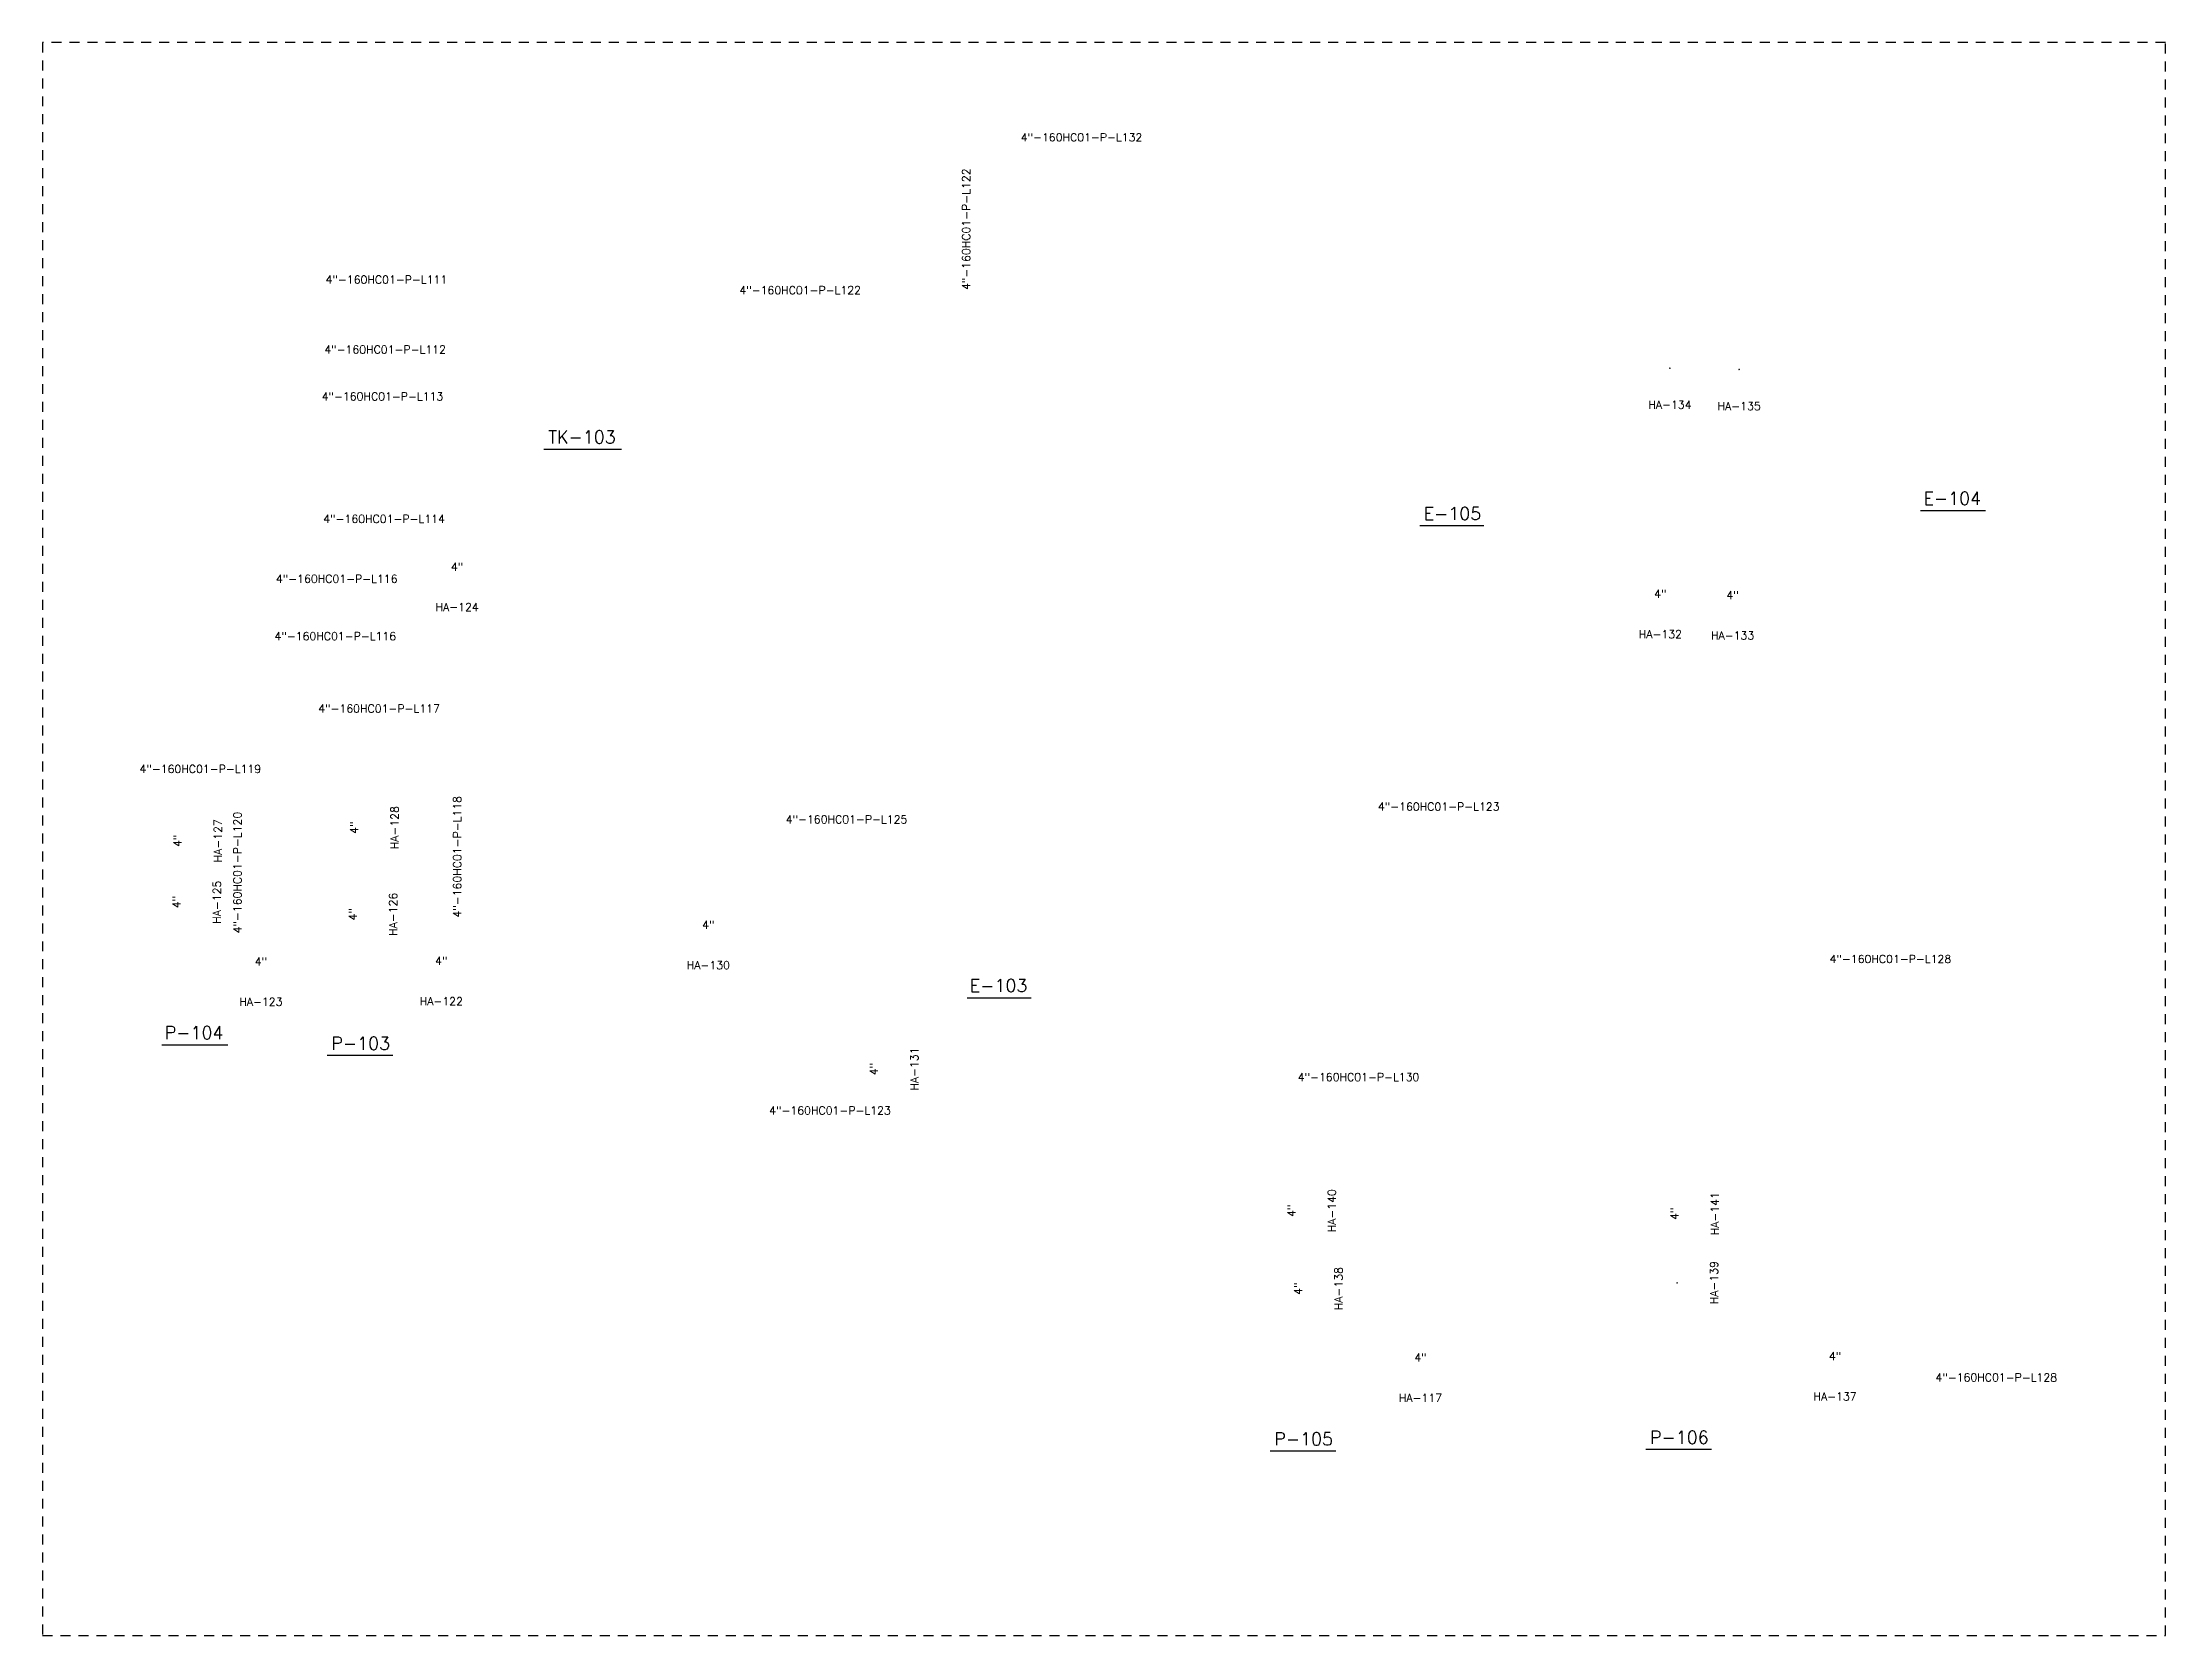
# Model space of a CAD drawing. Header units: inches. Extents: x 0 to 26.6, y 0 to 19.9.
import ezdxf
from ezdxf.enums import TextEntityAlignment as Align

# ---------------------------------------------------------------- set-up
doc = ezdxf.new("R2010")
doc.units = ezdxf.units.IN
doc.header["$MEASUREMENT"] = 0
doc.linetypes.add('HIDDEN2', pattern=[0.1875, 0.125, -0.0625])
doc.layers.add('no plot', color=41, linetype='HIDDEN2', plot=False)
doc.layers.add('Text', color=7, linetype='Continuous')
doc.styles.get("Standard").update_dxf_attribs({"font": 'romans.shx', "height": 0.1})

# ---------------------------------------------------------------- blocks, each defined once
blk = doc.blocks.new('*U25')
at = {"color": 0, "linetype": 'ByBlock', "lineweight": -3}
blk.add_line((-0.479, -0.152), (0.496, -0.152), dxfattribs=at)
at = {"color": 0, "linetype": 'ByBlock', "lineweight": -2}
blk.add_attdef('#(Equipment.Tag)', text='', height=0.16, dxfattribs=at).set_placement((0, 0), align=Align.MIDDLE)
blk = doc.blocks.new('Pipeline Tag_block')
at = {"color": 0, "linetype": 'ByBlock', "lineweight": -2}
blk.add_attdef('#(TargetObject.Tag)', text='', height=0.1, dxfattribs=at).set_placement((0, 0), align=Align.MIDDLE_CENTER)
blk = doc.blocks.new('Valve Label_block')
at = {"color": 0, "linetype": 'ByBlock', "lineweight": -2}
blk.add_attdef('#(TargetObject.Size)', text='', height=0.1, dxfattribs=at).set_placement((0, 0.1875), align=Align.BOTTOM_CENTER)
blk.add_attdef('#(TargetObject.Tag)', text='', height=0.1, dxfattribs=at).set_placement((0, -0.1875), align=Align.TOP_CENTER)
blk = doc.blocks.new('*U39')
at = {"color": 0, "linetype": 'ByBlock', "lineweight": -3}
blk.add_line((-0.401, -0.152), (0.418, -0.152), dxfattribs=at)
at = {"color": 0, "linetype": 'ByBlock', "lineweight": -2}
blk.add_attdef('#(Equipment.Tag)', text='', height=0.16, dxfattribs=at).set_placement((0, 0), align=Align.MIDDLE)
blk = doc.blocks.new('*U43')
at = {"color": 0, "linetype": 'ByBlock', "lineweight": -3}
blk.add_line((-0.393, -0.152), (0.41, -0.152), dxfattribs=at)
at = {"color": 0, "linetype": 'ByBlock', "lineweight": -2}
blk.add_attdef('#(Equipment.Tag)', text='', height=0.16, dxfattribs=at).set_placement((0, 0), align=Align.MIDDLE)
blk = doc.blocks.new('*U45')
at = {"color": 0, "linetype": 'ByBlock', "lineweight": -3}
blk.add_line((-0.397, -0.152), (0.414, -0.152), dxfattribs=at)
at = {"color": 0, "linetype": 'ByBlock', "lineweight": -2}
blk.add_attdef('#(Equipment.Tag)', text='', height=0.16, dxfattribs=at).set_placement((0, 0), align=Align.MIDDLE)
blk = doc.blocks.new('*U50')
at = {"color": 0, "linetype": 'ByBlock', "lineweight": -3}
blk.add_line((-0.405, -0.152), (0.422, -0.152), dxfattribs=at)
at = {"color": 0, "linetype": 'ByBlock', "lineweight": -2}
blk.add_attdef('#(Equipment.Tag)', text='', height=0.16, dxfattribs=at).set_placement((0, 0), align=Align.MIDDLE)

msp = doc.modelspace()

# ---------------------------------------------------------------- linework, layer by layer
at = {"layer": 'no plot'}
msp.add_lwpolyline([(0, 0), (26.562, 0), (26.562, 19.938), (0, 19.938)], close=True, dxfattribs=at)

# ---------------------------------------------------------------- block references
at = {"layer": 'Text'}
for name, p, values in [('Pipeline Tag_block', (13, 18.75), {'#(TargetObject.Tag)': '4"-160HC01-P-L132'}), ('Pipeline Tag_block', (4.303, 16.969), {'#(TargetObject.Tag)': '4"-160HC01-P-L111'}), ('Pipeline Tag_block', (9.48, 16.837), {'#(TargetObject.Tag)': '4"-160HC01-P-L122'}), ('Pipeline Tag_block', (4.287, 16.094), {'#(TargetObject.Tag)': '4"-160HC01-P-L112'}), ('Valve Label_block', (20.362, 15.641), {'#(TargetObject.Size)': '.', '#(TargetObject.Tag)': 'HA-134'}), ('Valve Label_block', (21.228, 15.624), {'#(TargetObject.Size)': '.', '#(TargetObject.Tag)': 'HA-135'}), ('Pipeline Tag_block', (4.254, 15.507), {'#(TargetObject.Tag)': '4"-160HC01-P-L113'}), ('*U25', (6.75, 15), {'#(Equipment.Tag)': 'TK-103'}), ('*U45', (23.894, 14.232), {'#(Equipment.Tag)': 'E-104'}), ('Pipeline Tag_block', (4.274, 13.975), {'#(TargetObject.Tag)': '4"-160HC01-P-L114'}), ('Valve Label_block', (5.188, 13.109), {'#(TargetObject.Size)': '4"', '#(TargetObject.Tag)': 'HA-124'}), ('Pipeline Tag_block', (3.682, 13.225), {'#(TargetObject.Tag)': '4"-160HC01-P-L116'}), ('Valve Label_block', (20.242, 12.769), {'#(TargetObject.Size)': '4"', '#(TargetObject.Tag)': 'HA-132'}), ('Valve Label_block', (21.146, 12.753), {'#(TargetObject.Size)': '4"', '#(TargetObject.Tag)': 'HA-133'}), ('Pipeline Tag_block', (3.664, 12.507), {'#(TargetObject.Tag)': '4"-160HC01-P-L116'}), ('Pipeline Tag_block', (4.211, 11.601), {'#(TargetObject.Tag)': '4"-160HC01-P-L117'}), ('Pipeline Tag_block', (1.975, 10.845), {'#(TargetObject.Tag)': '4"-160HC01-P-L119'}), ('Pipeline Tag_block', (17.469, 10.374), {'#(TargetObject.Tag)': '4"-160HC01-P-L123'}), ('Pipeline Tag_block', (10.06, 10.214), {'#(TargetObject.Tag)': '4"-160HC01-P-L125'}), ('Valve Label_block', (8.331, 8.627), {'#(TargetObject.Size)': '4"', '#(TargetObject.Tag)': 'HA-130'}), ('Pipeline Tag_block', (23.12, 8.467), {'#(TargetObject.Tag)': '4"-160HC01-P-L128'}), ('Valve Label_block', (2.733, 8.169), {'#(TargetObject.Size)': '4"', '#(TargetObject.Tag)': 'HA-123'}), ('Valve Label_block', (4.99, 8.175), {'#(TargetObject.Size)': '4"', '#(TargetObject.Tag)': 'HA-122'}), ('*U43', (11.962, 8.135), {'#(Equipment.Tag)': 'E-103'}), ('*U50', (1.897, 7.545), {'#(Equipment.Tag)': 'P-104'}), ('Pipeline Tag_block', (16.466, 6.989), {'#(TargetObject.Tag)': '4"-160HC01-P-L130'}), ('Pipeline Tag_block', (9.853, 6.571), {'#(TargetObject.Tag)': '4"-160HC01-P-L123'}), ('Valve Label_block', (17.241, 3.211), {'#(TargetObject.Size)': '4"', '#(TargetObject.Tag)': 'HA-117'}), ('Valve Label_block', (22.428, 3.23), {'#(TargetObject.Size)': '4"', '#(TargetObject.Tag)': 'HA-137'}), ('Pipeline Tag_block', (24.445, 3.23), {'#(TargetObject.Tag)': '4"-160HC01-P-L128'})]:
    msp.add_blockref(name, p, dxfattribs=at).add_auto_attribs(values)
for name, p, rotation, values in [('Pipeline Tag_block', (11.557, 17.6), 90, {'#(TargetObject.Tag)': '4"-160HC01-P-L122'}), ('Valve Label_block', (4.169, 10.11), 90, {'#(TargetObject.Size)': '4"', '#(TargetObject.Tag)': 'HA-128'}), ('Pipeline Tag_block', (5.189, 9.746), 90, {'#(TargetObject.Tag)': '4"-160HC01-P-L118'}), ('Valve Label_block', (1.958, 9.946), 90, {'#(TargetObject.Size)': '4"', '#(TargetObject.Tag)': 'HA-127'}), ('Pipeline Tag_block', (2.439, 9.548), 90, {'#(TargetObject.Tag)': '4"-160HC01-P-L120'}), ('Valve Label_block', (1.945, 9.178), 89.80553521229686, {'#(TargetObject.Size)': '4"', '#(TargetObject.Tag)': 'HA-125'}), ('Valve Label_block', (4.149, 9.026), 90.00000000000001, {'#(TargetObject.Size)': '4"', '#(TargetObject.Tag)': 'HA-126'}), ('Valve Label_block', (10.671, 7.089), 90, {'#(TargetObject.Size)': '4"', '#(TargetObject.Tag)': 'HA-131'}), ('Valve Label_block', (15.894, 5.316), 90, {'#(TargetObject.Size)': '4"', '#(TargetObject.Tag)': 'HA-140'}), ('Valve Label_block', (20.686, 5.279), 90, {'#(TargetObject.Size)': '4"', '#(TargetObject.Tag)': 'HA-141'}), ('Valve Label_block', (15.978, 4.341), 90.00000000000001, {'#(TargetObject.Size)': '4"', '#(TargetObject.Tag)': 'HA-138'}), ('Valve Label_block', (20.676, 4.416), 90.00000000000001, {'#(TargetObject.Size)': '.', '#(TargetObject.Tag)': 'HA-139'})]:
    msp.add_blockref(name, p, dxfattribs=dict(at, rotation=rotation)).add_auto_attribs(values)
ref = msp.add_blockref('*U43', (17.641, 14.042), dxfattribs=dict(at, xscale=-1))
ref.add_attrib('#(Equipment.Tag)', 'E-105', dxfattribs={"layer": '0', "color": 0, "linetype": 'ByBlock', "lineweight": -2, "height": 0.16}).set_placement((17.641, 14.042), align=Align.MIDDLE)
ref = msp.add_blockref('*U39', (3.982, 7.412), dxfattribs=dict(at, xscale=-1))
ref.add_attrib('#(Equipment.Tag)', 'P-103', dxfattribs={"layer": '0', "color": 0, "linetype": 'ByBlock', "lineweight": -2, "height": 0.16}).set_placement((3.982, 7.412), align=Align.MIDDLE)
ref = msp.add_blockref('*U39', (15.779, 2.461), dxfattribs=dict(at, xscale=-1))
ref.add_attrib('#(Equipment.Tag)', 'P-105', dxfattribs={"layer": '0', "color": 0, "linetype": 'ByBlock', "lineweight": -2, "height": 0.16}).set_placement((15.779, 2.461), align=Align.MIDDLE)
ref = msp.add_blockref('*U39', (20.48, 2.48), dxfattribs=dict(at, xscale=-1))
ref.add_attrib('#(Equipment.Tag)', 'P-106', dxfattribs={"layer": '0', "color": 0, "linetype": 'ByBlock', "lineweight": -2, "height": 0.16}).set_placement((20.48, 2.48), align=Align.MIDDLE)

doc.saveas('drawing.dxf')
